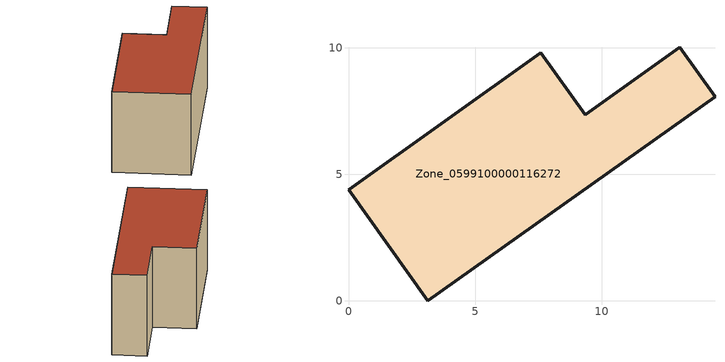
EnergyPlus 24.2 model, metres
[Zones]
Zone_0599100000116272
 floor ground (C_G): 0,4.39 7.6,9.8 9.35,7.36 13.09,10.03 14.48,8.07 3.13,0 z0
 wall outside (C_F): 7.6,9.8 0,4.39 3.13,0 14.48,8.07 13.09,10.03 9.35,7.36 7.6,9.8 z0:6.02
 roof outside (C_R): 14.48,8.07 13.09,10.03 9.35,7.36 7.6,9.8 0,4.39 3.13,0 z6.02
[BUILDING]
Pand.0599100000116272: North Axis=0; Terrain=City; Loads Convergence Tolerance Value=0.04; Temperature Convergence Tolerance Value=0.4; Solar Distribution=FullExterior; Maximum Number of Warmup Days=25; Minimum Number of Warmup Days=1
[Site:Location]
Rotterdam.The.Hague.AP_ZH_NLD Design_Conditions: Latitude=51.96; Longitude=4.45; Time Zone=1; Elevation=-4.5
[SITE:GROUNDTEMPERATURE:BUILDINGSURFACE]
18, 18, 18, 18, 18, 18, 18, 18, 18, 18, 18, 18
[MATERIAL] Thermal Absorptance=0.9; Solar Absorptance=0.7; Visible Absorptance=0.7
Name | Roughness | Thickness | Conductivity | Density | Specific Heat
G.TI.1975-1991 | MediumSmooth | 0.15 | 0.288461 | 540 | 1210
F.TI.1975-1991 | Rough | 0.3 | 0.230769 | 1920 | 840
R.TI.1975-1991 | MediumRough | 0.2 | 0.153846 | 1500 | 1000
[CONSTRUCTION]
C_G: G.TI.1975-1991
C_F: F.TI.1975-1991
C_R: R.TI.1975-1991
[ZONE]
Zone_0599100000116272: Type=1; Multiplier=1; Ceiling Height=Autocalculate; Volume=Autocalculate; Floor Area=autocalculate; Part of Total Floor Area=Yes
[ZONEINFILTRATION:DESIGNFLOWRATE]
Infil_Zone_0599100000116272: Zone or ZoneList or Space or SpaceList=Zone_0599100000116272; Schedule=AlwaysOn; Design Flow Rate Calculation Method=Flow/Area; Flow Rate per Floor Area=0.003; Constant Term Coefficient=1; Temperature Term Coefficient=0; Velocity Term Coefficient=0; Velocity Squared Term Coefficient=0
[HVACTEMPLATE:ZONE:IDEALLOADSAIRSYSTEM]
Zone_0599100000116272: Maximum Heating Supply Air Temperature=50; Minimum Cooling Supply Air Temperature=13; Maximum Heating Supply Air Humidity Ratio=0.0156; Minimum Cooling Supply Air Humidity Ratio=0.0077; Heating Limit=NoLimit; Cooling Limit=NoLimit; Dehumidification Control Type=ConstantSensibleHeatRatio; Cooling Sensible Heat Ratio=0.7; Dehumidification Setpoint=60; Humidification Control Type=None; Humidification Setpoint=30; Outdoor Air Method=None; Outdoor Air Flow Rate per Person=0.00944; Outdoor Air Flow Rate per Zone Floor Area=0; Outdoor Air Flow Rate per Zone=0; Demand Controlled Ventilation Type=None; Outdoor Air Economizer Type=NoEconomizer; Heat Recovery Type=None; Sensible Heat Recovery Effectiveness=0.7; Latent Heat Recovery Effectiveness=0.65
[ZONECONTROL:THERMOSTAT]
ThermostatControl_Zone_0599100000116272: Zone or ZoneList=Zone_0599100000116272; Control Type Schedule=DualSetpointControlType; Control 1=Thermostat_Zone_0599100000116272; Temperature Difference Between Cutout And Setpoint=0
[THERMOSTATSETPOINT:DUALSETPOINT]
Thermostat_Zone_0599100000116272: Heating Setpoint Temperature Schedule=HeatingSetpoint_Zone_0599100000116272; Cooling Setpoint Temperature Schedule=CoolingSetpoint_Zone_0599100000116272
[SCHEDULE:COMPACT]
HeatingSetpoint_Zone_0599100000116272: Through: 12/31, For: AllDays, Until: 24:00, 21
CoolingSetpoint_Zone_0599100000116272: Through: 12/31, For: AllDays, Until: 24:00, 24
DualSetpointControlType: Through: 12/31, For: AllDays, Until: 24:00, 4
AlwaysOn: Through: 12/31, For: AllDays, Until: 24:00, 1
